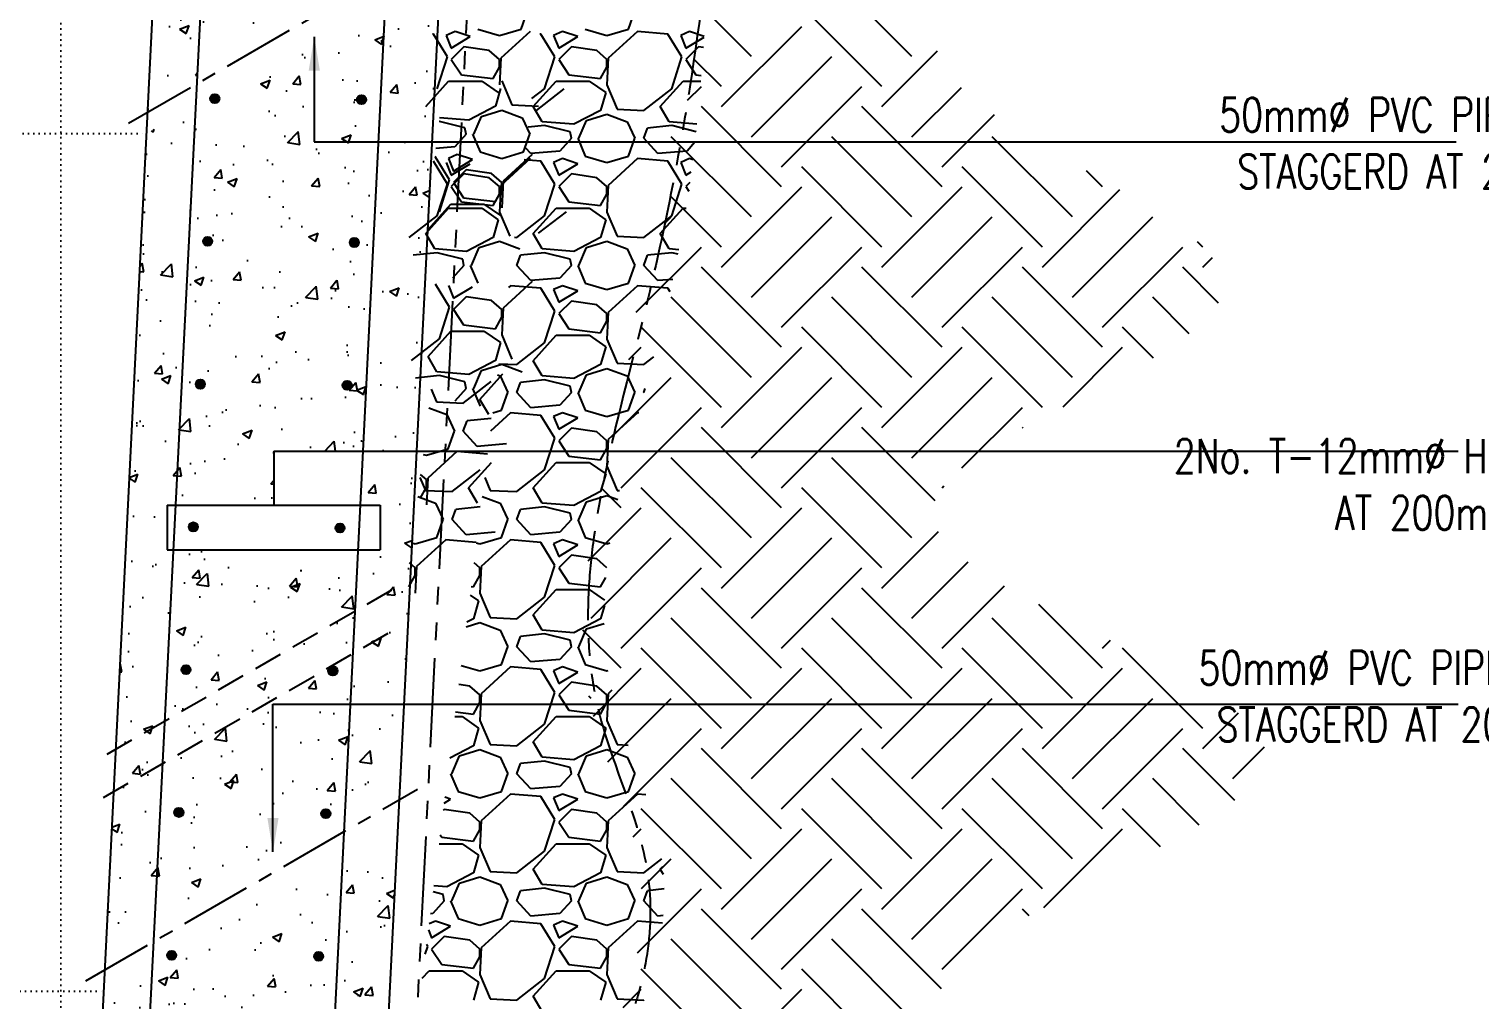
# Model space of a CAD drawing. Header units: millimetres. Extents: x -605628 to 223188, y -4937 to 493520.
# Drawn here: x -540946 to -538916, y 413670 to 415029 of the extents above; entities that cross this region are included whole.
import ezdxf

# ---------------------------------------------------------------- set-up
doc = ezdxf.new("R2010")
doc.units = ezdxf.units.MM
doc.header["$LTSCALE"] = 100
doc.header["$MEASUREMENT"] = 0
for name, pattern in [('CENTER', [2, 1.25, -0.25, 0.25, -0.25]), ('DASHED', [0.75, 0.5, -0.25]), ('DOT', [0.25, 0, -0.25]), ('HIDDEN', [0.375, 0.25, -0.125]), ('PHANTOM', [2.5, 1.25, -0.25, 0.25, -0.25, 0.25, -0.25])]:
    doc.linetypes.add(name, pattern=pattern)
for name, color, linetype in [('Grid-line', 8, 'CENTER'), ('S-Dim', 1, 'Continuous'), ('S-Hatch', 8, 'Continuous'), ('S-Text', 2, 'Continuous'), ('ST-FOOTING', 4, 'HIDDEN'), ('ST-HATCH', 8, 'Continuous'), ('STL-OBJT', 4, 'Continuous'), ('VENT-PIPE', 8, 'Continuous')]:
    doc.layers.add(name, color=color, linetype=linetype)
doc.styles.add('SKEL 1_20xp', font='romans.shx', dxfattribs={"width": 0.75, "height": 47.6})
doc.dimstyles.new('SKEL 1_20xp', dxfattribs={"dimtxt": 47.6, "dimasz": 47.6, "dimexe": 12, "dimexo": 12, "dimgap": 15, "dimtad": 1, "dimdec": 0, "dimtxsty": 'SKEL 1_20xp', "dimcen": 4, "dimdle": 1, "dimclrd": 1, "dimclre": 1, "dimclrt": 2, "dimadec": 0, "dimazin": 0, "dimtfac": 1, "dimtdec": 0, "dimtix": 1, "dimtmove": 0, "dimatfit": 3, "dimfxl": 1.25, "dimarcsym": 0})
pattern_1 = [(50, (-126400.82, -8102.04), (136.279435, -11.922906), [14.25, -156.75]), (355, (-126400.82, -8102.04), (-26.362753, 142.916505), [11.4, -125.4]), (100.451444, (-126389.46, -8103.03), (109.91668, 130.993598), [12.110636, -133.217]), (46.1842, (-126400.82, -8064.04), (202.775853, -31.448663), [21.375, -235.125]), (96.635635, (-126383.92, -8066.66), (177.58577, 185.082534), [18.165965, -199.825614]), (351.184164, (-126400.82, -8064.04), (177.58577, 185.082534), [17.1, -188.1]), (21, (-126381.82, -8073.54), (113.41234, -76.49759), [14.25, -156.75]), (326, (-126381.82, -8073.54), (46.229913, 137.77851), [11.4, -125.4]), (71.451445, (-126372.37, -8079.91), (159.642252, 61.28092), [12.110636, -133.217]), (37.5, (-126400.82, -8102.037), (2.3103725, 63.2498322), [0, -123.88, 0, -127.3, 0, -125.875]), (7.5, (-126400.82, -8102.04), (49.983212, 74.938225), [0, -72.58, 0, -121.03, 0, -47.975]), (327.5, (-126443.19, -8102.037), (101.426263, -4.2854256), [0, -47.5, 0, -148.2, 0, -196.65]), (317.5, (-126462.19, -8102.04), (110.805372, 19.019947), [0, -61.75, 0, -98.42, 0, -139.65])]

msp = doc.modelspace()

# ---------------------------------------------------------------- hatches: boundary and pattern name
h = msp.add_hatch()
h.set_pattern_fill('AR-CONC', color=8, scale=19)
h.set_pattern_definition(pattern_1)
h.paths.add_polyline_path([(-540167.8, 415898.7, -1.025296), (-540155, 415898.4), (-540153.1, 415908.3), (-540178.3, 415404.4), (-540444.1, 415138.6), (-540444.3, 415135.2), (-540367, 415179.8), (-540144, 415412.3), (-540118, 415932.8), (-540429.3, 415932.8), (-540451.8, 415482.8), (-540751.9, 415482.8), (-540780.4, 414912.2), (-540711.7, 414951.9), (-540689.5, 415392.1, -0.409103), (-540673.5, 415407.8), (-540415.1, 415407.8), (-540395.2, 415908.5, -0.227758), (-540376.7, 415914.2), (-540383.3, 415914.2, 0.150586), (-540395.2, 415908.5), (-540394.3, 415898.5, -0.980338), (-540381.5, 415898.2, -1.020056), (-540394.3, 415898.5), (-540399.5, 415766.5, -0.978997), (-540386.7, 415766.2, -1.020056), (-540399.5, 415766.5), (-540404.8, 415634.5, -0.978509), (-540392, 415634.2, -1.020056), (-540404.8, 415634.4), (-540410, 415502.5, -0.977461), (-540397.2, 415502.2, -1.020056), (-540410, 415502.4), (-540415.3, 415404.4), (-540415.1, 415407.8), (-540673.5, 415407.8, 0.409103), (-540689.5, 415392.1), (-540710.2, 414981.6), (-540444.3, 415135.2), (-540444.1, 415138.6), (-540178.3, 415404.4), (-540174.8, 415502.5, -0.975328), (-540187.6, 415502.8, -1.025296), (-540174.8, 415502.5), (-540168.2, 415634.4, -0.973704), (-540181, 415634.8, -1.025296), (-540168.2, 415634.5), (-540161.6, 415766.4, -0.972922), (-540174.4, 415766.7, -1.025296), (-540161.6, 415766.4), (-540155, 415898.3, -0.970691)])
h.paths.add_polyline_path([(-540211.6, 415381.9, -1), (-540224.4, 415381.9, -1)], flags=16)
h.paths.add_polyline_path([(-540451.9, 415376.1, -1), (-540464.7, 415376.1, -1)], flags=16)
h.paths.add_polyline_path([(-540454.7, 415329.3, -1), (-540467.5, 415329.3, -1)], flags=16)
h.paths.add_polyline_path([(-540294.3, 415303.9, -1), (-540307.1, 415303.9, -1)], flags=16)
h.paths.add_polyline_path([(-540655.7, 415383.7, -1), (-540668.5, 415383.7, -1)], flags=16)
h.paths.add_polyline_path([(-540659.7, 415330.9, -1), (-540672.5, 415330.9, -1)], flags=16)
h.paths.add_polyline_path([(-540387.1, 415208.5, -1), (-540399.9, 415208.5, -1)], flags=16)
h.paths.add_polyline_path([(-540464.7, 415129.6, -1), (-540477.5, 415129.6, -1)], flags=16)
h.paths.add_polyline_path([(-540669.8, 415131.2, -1), (-540682.6, 415131.2, -1)], flags=16)
h = msp.add_hatch()
h.set_pattern_fill('AR-CONC', color=8, scale=19)
h.set_pattern_definition(pattern_1)
h.paths.add_polyline_path([(-540447.3, 415075.7), (-540686.1, 414937.8, -0.407462), (-540679.9, 414931.4, -1.287755), (-540691.9, 414934.5), (-540713.2, 414922.2), (-540741.4, 414362.6), (-540603.9, 414362.6), (-540603.9, 414438.2), (-540479.1, 414438.2)])
h.paths.add_polyline_path([(-540702.7, 414731.7, -1), (-540689.9, 414731.7, -1)], flags=16)
h.paths.add_polyline_path([(-540484.7, 414730.1, -1), (-540497.5, 414730.1, -1)], flags=16)
h.paths.add_polyline_path([(-540700, 414531.9, -1), (-540712.8, 414531.9, -1)], flags=16)
h.paths.add_polyline_path([(-540494.7, 414530.3, -1), (-540507.5, 414530.3, -1)], flags=16)
h.paths.add_polyline_path([(-540487.5, 414929.8, -1), (-540474.7, 414929.8, -1)], flags=16)
h.paths.add_polyline_path([(-540369.9, 415120.3), (-540447.3, 415075.7), (-540479.1, 414438.2), (-540404, 414438.2)])
h = msp.add_hatch()
h.set_pattern_fill('AR-CONC', color=8, scale=19)
h.set_pattern_definition(pattern_1)
h.paths.add_polyline_path([(-540507.3, 413876), (-540744.6, 413739, -0.322065), (-540740.2, 413732.9, -1.104856), (-540752.9, 413734.2), (-540773.6, 413722.2), (-540822.8, 412745.2), (-540563.8, 412745.2)])
h.paths.add_polyline_path([(-540567.4, 413331.8, -1), (-540554.6, 413331.8, -1)], flags=16)
h.paths.add_polyline_path([(-540564.6, 413132.1, -1), (-540577.4, 413132.1, -1)], flags=16)
h.paths.add_polyline_path([(-540773.1, 413333.4, -1), (-540760.3, 413333.4, -1)], flags=16)
h.paths.add_polyline_path([(-540770.4, 413133.7, -1), (-540783.2, 413133.7, -1)], flags=16)
h.paths.add_polyline_path([(-540557.4, 413531.6, -1), (-540544.6, 413531.6, -1)], flags=16)
h.paths.add_polyline_path([(-540574.6, 412932.3, -1), (-540587.4, 412932.3, -1)], flags=16)
h.paths.add_polyline_path([(-540763.1, 413533.2, -1), (-540750.3, 413533.2, -1)], flags=16)
h.paths.add_polyline_path([(-540780.4, 412933.9, -1), (-540793.2, 412933.9, -1)], flags=16)
h.paths.add_polyline_path([(-540547.4, 413731.3, -1), (-540534.6, 413731.3, -1)], flags=16)
h.paths.add_polyline_path([(-540773.6, 413722.2), (-540841.9, 413682.8), (-540888.7, 412745.2), (-540822.8, 412745.2)])
h.paths.add_polyline_path([(-540429.9, 413920.7), (-540507.3, 413876), (-540563.8, 412745.2), (-540576.9, 412482.8), (-540501.8, 412482.8)])
h.paths.add_polyline_path([(-540770.6, 413781.7), (-540838.9, 413742.3), (-540781.9, 414882.5), (-540713.2, 414922.2)])
h.paths.add_polyline_path([(-540486, 414300.3), (-540744.5, 414300.3), (-540770.6, 413781.7), (-540504.3, 413935.5)])
h.paths.add_polyline_path([(-540732.9, 414132.4, -1), (-540720.1, 414132.4, -1)], flags=16)
h.paths.add_polyline_path([(-540730.1, 413932.7, -1), (-540742.9, 413932.7, -1)], flags=16)
h.paths.add_polyline_path([(-540527.5, 414130.8, -1), (-540514.7, 414130.8, -1)], flags=16)
h.paths.add_polyline_path([(-540524.6, 413931.1, -1), (-540537.4, 413931.1, -1)], flags=16)
h.paths.add_polyline_path([(-540404, 414438.2), (-540479.1, 414438.2), (-540482.9, 414362.6), (-540454.7, 414362.6), (-540454.7, 414300.3), (-540486, 414300.3), (-540504.3, 413935.5), (-540427, 413980.1)])
at = {"layer": 'STL-OBJT'}
h = msp.add_hatch(color=3, dxfattribs=at)
h.dxf.hatch_style = 1
h.paths.add_polyline_path([(-540692.6, 414931.2, 1), (-540679.9, 414931.6, 1)])
h = msp.add_hatch(color=3, dxfattribs=at)
h.dxf.hatch_style = 1
h.paths.add_polyline_path([(-540487.5, 414929.8, 1), (-540474.7, 414929.8, 1)])
h = msp.add_hatch(color=3, dxfattribs=at)
h.dxf.hatch_style = 1
h.paths.add_polyline_path([(-540702.7, 414731.5, 1), (-540689.9, 414731.9, 1)])
h = msp.add_hatch(color=3, dxfattribs=at)
h.dxf.hatch_style = 1
h.paths.add_polyline_path([(-540497.5, 414730.1, 1), (-540484.7, 414730.1, 1)])
h = msp.add_hatch(color=3, dxfattribs=at)
h.dxf.hatch_style = 1
h.paths.add_polyline_path([(-540712.8, 414531.7, 1), (-540700, 414532.1, 1)])
h = msp.add_hatch(color=3, dxfattribs=at)
h.dxf.hatch_style = 1
h.paths.add_polyline_path([(-540507.5, 414530.3, 1), (-540494.7, 414530.3, 1)])
h = msp.add_hatch(color=3, dxfattribs=at)
h.dxf.hatch_style = 1
h.paths.add_polyline_path([(-540722.8, 414332, 1), (-540710, 414332.4, 1)])
h = msp.add_hatch(color=3, dxfattribs=at)
h.dxf.hatch_style = 1
h.paths.add_polyline_path([(-540517.5, 414330.6, 1), (-540504.7, 414330.6, 1)])
h = msp.add_hatch(color=3, dxfattribs=at)
h.dxf.hatch_style = 1
h.paths.add_polyline_path([(-540732.9, 414132.2, 1), (-540720.1, 414132.6, 1)])
h = msp.add_hatch(color=3, dxfattribs=at)
h.dxf.hatch_style = 1
h.paths.add_polyline_path([(-540527.5, 414130.8, 1), (-540514.7, 414130.8, 1)])
h = msp.add_hatch(color=3, dxfattribs=at)
h.dxf.hatch_style = 1
h.paths.add_polyline_path([(-540742.9, 413932.5, 1), (-540730.1, 413932.9, 1)])
h = msp.add_hatch(color=3, dxfattribs=at)
h.dxf.hatch_style = 1
h.paths.add_polyline_path([(-540537.4, 413931.1, 1), (-540524.6, 413931.1, 1)])
h = msp.add_hatch(color=3, dxfattribs=at)
h.dxf.hatch_style = 1
h.paths.add_polyline_path([(-540753, 413732.7, 1), (-540740.2, 413733.1, 1)])
h = msp.add_hatch(color=3, dxfattribs=at)
h.dxf.hatch_style = 1
h.paths.add_polyline_path([(-540547.4, 413731.3, 1), (-540534.6, 413731.3, 1)])

# ---------------------------------------------------------------- linework, layer by layer
at = {"color": 5, "linetype": 'PHANTOM'}
msp.add_line((-540328.8, 415147.4), (-540462, 412482.8), dxfattribs=at)
at = {"color": 4, "linetype": 'PHANTOM'}
msp.add_open_spline([(-539951.3, 415808.3), (-539961.8, 415559.7), (-539981.8, 415192.2), (-540063.1, 414649.6), (-540222, 414173.4), (-540020.2, 413785.9), (-540176.4, 413442.5), (-540385, 413344.3), (-540460.5, 413308.8)], degree=3, knots=[200.448226, 200.448226, 200.448226, 200.448226, 719.987457, 1298.552421, 1874.809812, 2113.065068, 2552.729702, 2801.920053, 2801.920053, 2801.920053, 2801.920053], dxfattribs=at)
at = {"layer": 'Grid-line', "ltscale": 0.8}
for p, q in [((-540806.9, 414896.9), (-540342.8, 415164.9)), ((-540866.9, 413697.2), (-540402.8, 413965.2))]:
    msp.add_line(p, q, dxfattribs=at)
at = {"layer": 'S-Hatch'}
for p, q in [((-539710.9, 414990.3), (-539823.1, 415102.5)), ((-540257.7, 415028.7), (-540248.8, 415053.6)), ((-540107.4, 415028.7), (-540098.5, 415053.6)), ((-539935.4, 414990.3), (-540005.7, 415060.6)), ((-539753, 414948.2), (-539865.2, 415060.4)), ((-540380.4, 415021.6), (-540381.8, 415021.7)), ((-540360.8, 414989.6), (-540380.4, 415021.6)), ((-540350.2, 415025.2), (-540362.6, 415019.8)), ((-540362.6, 415019.8), (-540355.5, 415002.1)), ((-540355.5, 415002.1), (-540328.8, 415018.1)), ((-540328.8, 415018.1), (-540350.2, 415025.2)), ((-540318.2, 415028.7), (-540287.9, 415019.8)), ((-540287.9, 415019.8), (-540257.7, 415028.7)), ((-540245.3, 415025.2), (-540286.2, 414987.8)), ((-540230.1, 415021.6), (-540231.4, 415021.7)), ((-540210.5, 414989.6), (-540230.1, 415021.6)), ((-540199.9, 415025.2), (-540212.3, 415019.8)), ((-540212.3, 415019.8), (-540205.2, 415002.1)), ((-540205.2, 415002.1), (-540178.5, 415018.1)), ((-540178.5, 415018.1), (-540199.9, 415025.2)), ((-540167.9, 415028.7), (-540137.6, 415019.8)), ((-540137.6, 415019.8), (-540107.4, 415028.7)), ((-540095, 415025.2), (-540135.9, 414987.8)), ((-540052.3, 415021.6), (-540095, 415025.2)), ((-540032.7, 414989.6), (-540052.3, 415021.6)), ((-540022.1, 415025.2), (-540034.5, 415019.8)), ((-540034.5, 415019.8), (-540027.4, 415002.1)), ((-540027.4, 415002.1), (-540001.7, 415017.5)), ((-540001.6, 415018.4), (-540022.1, 415025.2)), ((-539977.5, 414920.1), (-539865.2, 415032.4)), ((-540337.7, 415003.8), (-540355.5, 414986.1)), ((-540302.2, 414998.5), (-540337.7, 415003.8)), ((-540287.9, 414986.1), (-540302.2, 414998.5)), ((-540187.4, 415003.8), (-540205.2, 414986.1)), ((-540151.9, 414998.5), (-540187.4, 415003.8)), ((-540137.6, 414986.1), (-540151.9, 414998.5)), ((-540009.6, 415003.8), (-540027.4, 414986.1)), ((-540002.7, 415002.8), (-540009.6, 415003.8)), ((-539753, 414920.1), (-539675.1, 414998)), ((-540375.1, 414945.2), (-540360.8, 414989.6)), ((-540355.5, 414986.1), (-540341.3, 414964.7)), ((-540296.8, 414959.4), (-540287.9, 414975.4)), ((-540286.2, 414987.8), (-540287.9, 414950.5)), ((-540287.9, 414975.4), (-540287.9, 414986.1)), ((-540224.8, 414945.2), (-540210.5, 414989.6)), ((-540205.2, 414986.1), (-540191, 414964.7)), ((-540146.5, 414959.4), (-540137.6, 414975.4)), ((-540135.9, 414987.8), (-540137.6, 414950.5)), ((-540137.6, 414975.4), (-540137.6, 414986.1)), ((-540047, 414945.2), (-540032.7, 414989.6)), ((-540027.4, 414986.1), (-540013.2, 414964.7)), ((-539977.5, 414948.2), (-540015.9, 414986.6)), ((-539935.4, 414878), (-539823.1, 414990.3)), ((-540391.1, 414920.3), (-540359.1, 414955.8)), ((-540359.1, 414955.8), (-540312.8, 414955.8)), ((-540341.3, 414964.7), (-540296.8, 414959.4)), ((-540312.8, 414955.8), (-540289.7, 414939.8)), ((-540284.8, 414956.3), (-540270.6, 414922.5)), ((-540240.8, 414920.3), (-540208.8, 414955.8)), ((-540208.8, 414955.8), (-540162.5, 414955.8)), ((-540191, 414964.7), (-540146.5, 414959.4)), ((-540162.5, 414955.8), (-540139.4, 414939.8)), ((-540063, 414920.3), (-540031, 414955.8)), ((-540031, 414955.8), (-540006.4, 414955.8)), ((-540013.2, 414964.7), (-540005.7, 414963.8)), ((-540286.6, 414945.6), (-540293.7, 414920.7)), ((-540242.7, 414931.3), (-540224.8, 414945.2)), ((-540236.4, 414914.9), (-540197.3, 414945.2)), ((-540139.4, 414939.8), (-540146.5, 414914.9)), ((-540137.6, 414950.5), (-540123.4, 414916.7)), ((-540086.1, 414914.9), (-540047, 414945.2)), ((-540024.8, 414929), (-540005.6, 414948.2)), ((-539893.3, 414835.9), (-539781, 414948.2)), ((-539710.9, 414878), (-539641.8, 414947.1)), ((-540293.7, 414920.7), (-540331, 414901.1)), ((-540313.3, 414906.5), (-540284.8, 414915.4)), ((-540284.8, 414915.4), (-540256.4, 414904.7)), ((-540270.6, 414922.5), (-540233.3, 414920.7)), ((-540228.3, 414898.9), (-540240.8, 414920.3)), ((-540146.5, 414914.9), (-540183.9, 414895.4)), ((-540123.4, 414916.7), (-540086.1, 414914.9)), ((-540050.5, 414898.9), (-540063, 414920.3)), ((-539893.3, 414807.9), (-540005.6, 414920.1)), ((-539668.8, 414807.9), (-539781, 414920.1)), ((-540371.9, 414899.4), (-540372.4, 414899.3)), ((-540336.4, 414890.5), (-540371.9, 414899.4)), ((-540331, 414901.1), (-540371.8, 414904.4)), ((-540323.9, 414881.6), (-540313.3, 414906.5)), ((-540256.4, 414904.7), (-540245.7, 414881.6)), ((-540224.8, 414893.6), (-540247.7, 414891.2)), ((-540183.9, 414895.4), (-540228.3, 414898.9)), ((-540189.2, 414884.7), (-540224.8, 414893.6)), ((-540176.8, 414875.8), (-540166.1, 414900.7)), ((-540166.1, 414900.7), (-540137.6, 414909.6)), ((-540137.6, 414909.6), (-540109.2, 414898.9)), ((-540109.2, 414898.9), (-540098.5, 414875.8)), ((-540047, 414893.6), (-540080.7, 414890)), ((-540011.9, 414895.8), (-540050.5, 414898.9)), ((-540013, 414885.1), (-540047, 414893.6)), ((-539668.8, 414835.9), (-539595.7, 414909)), ((-540334.6, 414881.6), (-540350.6, 414863.8)), ((-540334.6, 414881.6), (-540336.4, 414890.5)), ((-540325.7, 414881.6), (-540315, 414856.7)), ((-540254.6, 414856.7), (-540245.7, 414881.6)), ((-540187.4, 414875.8), (-540203.4, 414858)), ((-540187.4, 414875.8), (-540189.2, 414884.7)), ((-540178.5, 414875.8), (-540167.9, 414850.9)), ((-540107.4, 414850.9), (-540098.5, 414875.8)), ((-540086.1, 414875.8), (-540080.7, 414890)), ((-540066.5, 414854.5), (-540086.1, 414875.8)), ((-539935.4, 414765.8), (-540047.6, 414878)), ((-539710.9, 414765.8), (-539823.1, 414878)), ((-539486.4, 414765.8), (-539598.6, 414878)), ((-540350.6, 414863.8), (-540377.2, 414861.5)), ((-540347, 414853.1), (-540359.5, 414847.8)), ((-540325.7, 414846), (-540347, 414853.1)), ((-540315, 414856.7), (-540284.8, 414847.8)), ((-540284.8, 414847.8), (-540254.6, 414856.7)), ((-540242.1, 414853.1), (-540283, 414815.8)), ((-540244.3, 414854.5), (-540251.3, 414862.1)), ((-540203.4, 414858), (-540244.3, 414854.5)), ((-540167.9, 414850.9), (-540137.6, 414842)), ((-540137.6, 414842), (-540107.4, 414850.9)), ((-540083.5, 414870.3), (-540082.9, 414870.8)), ((-540025.6, 414858), (-540066.5, 414854.5)), ((-540014.6, 414870.2), (-540025.6, 414858)), ((-540360.8, 414811.8), (-540380.4, 414843.8)), ((-540377.3, 414849.6), (-540378.6, 414849.7)), ((-540357.7, 414817.6), (-540377.3, 414849.6)), ((-540362.6, 414842), (-540355.5, 414824.3)), ((-540359.5, 414847.8), (-540352.4, 414830)), ((-540355.5, 414824.3), (-540328.8, 414840.3)), ((-540352.4, 414830), (-540325.7, 414846)), ((-540334.6, 414831.8), (-540352.4, 414814)), ((-540299, 414826.5), (-540334.6, 414831.8)), ((-540245.3, 414847.4), (-540286.2, 414810)), ((-540230.1, 414843.8), (-540253.4, 414845.7)), ((-540210.5, 414811.8), (-540230.1, 414843.8)), ((-540199.9, 414847.4), (-540212.3, 414842)), ((-540212.3, 414842), (-540205.2, 414824.3)), ((-540205.2, 414824.3), (-540178.5, 414840.3)), ((-540178.5, 414840.3), (-540199.9, 414847.4)), ((-540095, 414847.4), (-540135.9, 414810)), ((-540052.3, 414843.8), (-540095, 414847.4)), ((-540032.7, 414811.8), (-540052.3, 414843.8)), ((-540022.1, 414847.4), (-540034.5, 414842)), ((-540034.5, 414842), (-540027.4, 414824.3)), ((-540017.5, 414845.8), (-540022.1, 414847.4)), ((-539753, 414723.7), (-539865.2, 414835.9)), ((-539528.5, 414723.7), (-539640.7, 414835.9)), ((-539444.3, 414807.9), (-539466.7, 414830.3)), ((-540375.1, 414767.4), (-540360.8, 414811.8)), ((-540371.9, 414773.1), (-540357.7, 414817.6)), ((-540337.7, 414826), (-540355.5, 414808.3)), ((-540352.4, 414814), (-540338.2, 414792.7)), ((-540302.2, 414820.7), (-540337.7, 414826)), ((-540287.9, 414808.3), (-540302.2, 414820.7)), ((-540284.8, 414814), (-540299, 414826.5)), ((-540286.2, 414810), (-540287.9, 414772.7)), ((-540283, 414815.8), (-540284.8, 414778.5)), ((-540284.8, 414803.3), (-540284.8, 414814)), ((-540224.8, 414767.4), (-540210.5, 414811.8)), ((-540187.4, 414826), (-540205.2, 414808.3)), ((-540151.9, 414820.7), (-540187.4, 414826)), ((-540137.6, 414808.3), (-540151.9, 414820.7)), ((-540135.9, 414810), (-540137.6, 414772.7)), ((-540047, 414767.4), (-540032.7, 414811.8)), ((-540027.4, 414824.3), (-540019.6, 414828.9)), ((-540021.6, 414814), (-540027.4, 414808.3)), ((-540355.5, 414808.3), (-540341.3, 414786.9)), ((-540338.2, 414792.7), (-540293.7, 414787.3)), ((-540296.8, 414781.6), (-540287.9, 414797.6)), ((-540293.7, 414787.3), (-540284.8, 414803.3)), ((-540287.9, 414797.6), (-540287.9, 414808.3)), ((-540205.2, 414808.3), (-540191, 414786.9)), ((-540146.5, 414781.6), (-540137.6, 414797.6)), ((-540137.6, 414797.6), (-540137.6, 414808.3)), ((-539977.5, 414723.7), (-540048.8, 414795)), ((-540027.4, 414808.3), (-540023.3, 414802.1)), ((-539977.5, 414695.6), (-539865.2, 414807.9)), ((-539753, 414695.6), (-539640.7, 414807.9)), ((-539528.5, 414695.6), (-539420.1, 414804)), ((-540391.1, 414742.5), (-540359.1, 414778)), ((-540387.9, 414748.2), (-540355.9, 414783.8)), ((-540359.1, 414778), (-540312.8, 414778)), ((-540355.9, 414783.8), (-540309.7, 414783.8)), ((-540341.3, 414786.9), (-540296.8, 414781.6)), ((-540312.8, 414778), (-540289.7, 414762)), ((-540309.7, 414783.8), (-540286.6, 414767.8)), ((-540287.9, 414772.7), (-540273.7, 414738.9)), ((-540240.8, 414742.5), (-540208.8, 414778)), ((-540233.3, 414742.9), (-540194.1, 414773.1)), ((-540208.8, 414778), (-540162.5, 414778)), ((-540191, 414786.9), (-540146.5, 414781.6)), ((-540162.5, 414778), (-540139.4, 414762)), ((-540137.6, 414772.7), (-540123.4, 414738.9)), ((-540063, 414742.5), (-540031, 414778)), ((-540031, 414778), (-540026.9, 414778)), ((-540414.2, 414737.1), (-540375.1, 414767.4)), ((-540289.7, 414762), (-540296.8, 414737.1)), ((-540263.9, 414737.1), (-540224.8, 414767.4)), ((-540139.4, 414762), (-540146.5, 414737.1)), ((-540086.1, 414737.1), (-540047, 414767.4)), ((-540056.6, 414756.9), (-540047.6, 414765.8)), ((-539935.4, 414653.5), (-539823.1, 414765.8)), ((-539710.9, 414653.5), (-539598.6, 414765.8)), ((-539486.4, 414653.5), (-539374.1, 414765.8)), ((-540378.6, 414721.1), (-540391.1, 414742.5)), ((-540296.8, 414737.1), (-540334.2, 414717.6)), ((-540316.4, 414722.9), (-540287.9, 414731.8)), ((-540287.9, 414731.8), (-540259.5, 414721.1)), ((-540266.9, 414737.3), (-540263.9, 414737.1)), ((-540228.3, 414721.1), (-540240.8, 414742.5)), ((-540146.5, 414737.1), (-540183.9, 414717.6)), ((-540166.1, 414722.9), (-540137.6, 414731.8)), ((-540137.6, 414731.8), (-540109.2, 414721.1)), ((-540123.4, 414738.9), (-540086.1, 414737.1)), ((-540050.5, 414721.1), (-540063, 414742.5)), ((-539304, 414723.7), (-539311.3, 414731.1)), ((-540375.1, 414715.8), (-540408.8, 414712.2)), ((-540334.2, 414717.6), (-540378.6, 414721.1)), ((-540339.5, 414706.9), (-540375.1, 414715.8)), ((-540327.1, 414698), (-540316.4, 414722.9)), ((-540263.9, 414698), (-540258.5, 414712.2)), ((-540224.8, 414715.8), (-540258.5, 414712.2)), ((-540183.9, 414717.6), (-540228.3, 414721.1)), ((-540189.2, 414706.9), (-540224.8, 414715.8)), ((-540176.8, 414698), (-540166.1, 414722.9)), ((-540109.2, 414721.1), (-540098.5, 414698)), ((-540096.7, 414632.5), (-540005.6, 414723.7)), ((-540086.1, 414698), (-540080.7, 414712.2)), ((-540047, 414715.8), (-540080.7, 414712.2)), ((-540036.9, 414720), (-540050.5, 414721.1)), ((-540038.1, 414713.6), (-540047, 414715.8)), ((-539893.3, 414611.4), (-539781, 414723.7)), ((-539668.8, 414611.4), (-539556.5, 414723.7)), ((-539444.3, 414611.4), (-539332, 414723.7)), ((-539304, 414695.6), (-539290.4, 414709.2)), ((-540337.7, 414698), (-540353.7, 414680.2)), ((-540337.7, 414698), (-540339.5, 414706.9)), ((-540328.8, 414698), (-540318.2, 414673.1)), ((-540244.3, 414676.7), (-540263.9, 414698)), ((-540187.4, 414698), (-540203.4, 414680.2)), ((-540187.4, 414698), (-540189.2, 414706.9)), ((-540178.5, 414698), (-540167.9, 414673.1)), ((-540107.4, 414673.1), (-540098.5, 414698)), ((-540066.5, 414676.7), (-540086.1, 414698)), ((-539893.3, 414583.4), (-540005.6, 414695.6)), ((-539668.8, 414583.4), (-539781, 414695.6)), ((-539444.3, 414583.4), (-539556.5, 414695.6)), ((-539281.9, 414645.4), (-539332, 414695.6)), ((-540357.7, 414639.8), (-540377.3, 414671.8)), ((-540359.5, 414670), (-540352.4, 414652.2)), ((-540352.4, 414652.2), (-540325.7, 414668.2)), ((-540242.1, 414675.3), (-540283, 414638)), ((-540272.8, 414669.6), (-540275.6, 414666.9)), ((-540230.1, 414666), (-540272.8, 414669.6)), ((-540203.4, 414680.2), (-540244.3, 414676.7)), ((-540199.9, 414669.6), (-540212.3, 414664.2)), ((-540178.5, 414662.5), (-540199.9, 414669.6)), ((-540167.9, 414673.1), (-540137.6, 414664.2)), ((-540137.6, 414664.2), (-540107.4, 414673.1)), ((-540095, 414669.6), (-540135.9, 414632.2)), ((-540052.3, 414666), (-540095, 414669.6)), ((-540045.3, 414678.5), (-540066.5, 414676.7)), ((-540334.6, 414654), (-540352.4, 414636.2)), ((-540299, 414648.7), (-540334.6, 414654)), ((-540284.8, 414636.2), (-540299, 414648.7)), ((-540210.5, 414634), (-540230.1, 414666)), ((-540212.3, 414664.2), (-540205.2, 414646.5)), ((-540205.2, 414646.5), (-540178.5, 414662.5)), ((-540187.4, 414648.2), (-540205.2, 414630.5)), ((-540151.9, 414642.9), (-540187.4, 414648.2)), ((-540049.2, 414661), (-540052.3, 414666)), ((-539935.4, 414541.3), (-540047.6, 414653.5)), ((-539710.9, 414541.3), (-539823.1, 414653.5)), ((-539486.4, 414541.3), (-539598.6, 414653.5)), ((-539322.9, 414602.3), (-539374.1, 414653.5)), ((-540371.9, 414595.3), (-540357.7, 414639.8)), ((-540352.4, 414636.2), (-540338.2, 414614.9)), ((-540283, 414638), (-540284.8, 414600.7)), ((-540284.8, 414625.5), (-540284.8, 414636.2)), ((-540224.8, 414589.6), (-540210.5, 414634)), ((-540205.2, 414630.5), (-540191, 414609.1)), ((-540137.6, 414630.5), (-540151.9, 414642.9)), ((-540135.9, 414632.2), (-540137.6, 414594.9)), ((-540137.6, 414619.8), (-540137.6, 414630.5)), ((-540338.2, 414614.9), (-540293.7, 414609.5)), ((-540293.7, 414609.5), (-540284.8, 414625.5)), ((-540191, 414609.1), (-540146.5, 414603.8)), ((-540146.5, 414603.8), (-540137.6, 414619.8)), ((-539977.5, 414499.2), (-540089.7, 414611.4)), ((-539753, 414499.2), (-539865.2, 414611.4)), ((-539528.5, 414499.2), (-539640.7, 414611.4)), ((-539373.2, 414568.4), (-539416.2, 414611.4)), ((-540411.1, 414565.1), (-540371.9, 414595.3)), ((-540387.9, 414570.4), (-540355.9, 414606)), ((-540355.9, 414606), (-540309.7, 414606)), ((-540309.7, 414606), (-540286.6, 414590)), ((-540286.6, 414590), (-540293.7, 414565.1)), ((-540284.8, 414600.7), (-540270.6, 414566.9)), ((-540263.9, 414559.3), (-540224.8, 414589.6)), ((-540240.8, 414564.7), (-540208.8, 414600.2)), ((-540208.8, 414600.2), (-540162.5, 414600.2)), ((-540162.5, 414600.2), (-540139.4, 414584.2)), ((-540137.6, 414594.9), (-540123.4, 414561.1)), ((-540375.5, 414549.1), (-540387.9, 414570.4)), ((-540139.4, 414584.2), (-540146.5, 414559.3)), ((-540106.9, 414566.2), (-540089.7, 414583.4)), ((-540086.1, 414559.3), (-540072, 414570.2)), ((-539977.5, 414471.1), (-539865.2, 414583.4)), ((-539753, 414471.1), (-539640.7, 414583.4)), ((-539499.4, 414500.1), (-539416.2, 414583.4)), ((-540331, 414545.5), (-540375.5, 414549.1)), ((-540293.7, 414565.1), (-540331, 414545.5)), ((-540323.9, 414526), (-540313.3, 414550.9)), ((-540315.5, 414510.6), (-540283.5, 414546.1)), ((-540313.3, 414550.9), (-540284.8, 414559.8)), ((-540288.9, 414560.5), (-540263.9, 414559.3)), ((-540284.8, 414559.8), (-540256.4, 414549.1)), ((-540228.3, 414543.3), (-540240.8, 414564.7)), ((-540146.5, 414559.3), (-540183.9, 414539.8)), ((-540166.1, 414545.1), (-540137.6, 414554)), ((-540137.6, 414554), (-540109.2, 414543.3)), ((-540123.4, 414561.1), (-540086.1, 414559.3)), ((-540371.9, 414543.8), (-540405.7, 414540.2)), ((-540336.4, 414534.9), (-540371.9, 414543.8)), ((-540334.6, 414526), (-540350.6, 414508.2)), ((-540338.6, 414505.3), (-540299.5, 414535.5)), ((-540334.6, 414526), (-540336.4, 414534.9)), ((-540325.7, 414526), (-540315, 414501.1)), ((-540290.8, 414544.8), (-540287, 414543.3)), ((-540287, 414543.3), (-540276.3, 414520.2)), ((-540263.9, 414520.2), (-540258.5, 414534.4)), ((-540224.8, 414538), (-540258.5, 414534.4)), ((-540183.9, 414539.8), (-540228.3, 414543.3)), ((-540189.2, 414529.1), (-540224.8, 414538)), ((-540187.4, 414520.2), (-540189.2, 414529.1)), ((-540176.8, 414520.2), (-540166.1, 414545.1)), ((-540129.2, 414459.8), (-540047.6, 414541.3)), ((-540109.2, 414543.3), (-540098.5, 414520.2)), ((-539935.4, 414429), (-539823.1, 414541.3)), ((-539710.9, 414429), (-539598.6, 414541.3)), ((-540383.4, 414524.9), (-540375.9, 414507)), ((-540375.9, 414507), (-540338.6, 414505.3)), ((-540303, 414489.3), (-540315.5, 414510.6)), ((-540285.2, 414495.3), (-540276.3, 414520.2)), ((-540244.3, 414498.9), (-540263.9, 414520.2)), ((-540187.4, 414520.2), (-540203.4, 414502.4)), ((-540178.5, 414520.2), (-540167.9, 414495.3)), ((-540107.4, 414495.3), (-540098.5, 414520.2)), ((-540086.1, 414520.2), (-540084, 414525.6)), ((-540085.6, 414519.7), (-540086.1, 414520.2)), ((-540386.7, 414498.6), (-540361.7, 414489.3)), ((-540361.7, 414489.3), (-540351, 414466.1)), ((-540272.8, 414491.8), (-540300.6, 414466.3)), ((-540297.5, 414491.7), (-540285.2, 414495.3)), ((-540230.1, 414488.2), (-540272.8, 414491.8)), ((-540203.4, 414502.4), (-540244.3, 414498.9)), ((-540210.5, 414456.2), (-540230.1, 414488.2)), ((-540199.9, 414491.8), (-540212.3, 414486.4)), ((-540212.3, 414486.4), (-540205.2, 414468.7)), ((-540178.5, 414484.7), (-540199.9, 414491.8)), ((-540167.9, 414495.3), (-540137.6, 414486.4)), ((-540137.6, 414486.4), (-540107.4, 414495.3)), ((-540095, 414491.8), (-540135.9, 414454.4)), ((-540117.8, 414386.9), (-540005.6, 414499.2)), ((-540093.2, 414491.6), (-540095, 414491.8)), ((-539893.3, 414386.9), (-539781, 414499.2)), ((-539641, 414414.7), (-539556.5, 414499.2)), ((-540359.9, 414441.2), (-540351, 414466.1)), ((-540338.6, 414466.1), (-540333.3, 414480.4)), ((-540319, 414444.8), (-540338.6, 414466.1)), ((-540299.5, 414483.9), (-540333.3, 414480.4)), ((-540205.2, 414468.7), (-540178.5, 414484.7)), ((-540187.4, 414470.4), (-540205.2, 414452.7)), ((-540151.9, 414465.1), (-540187.4, 414470.4)), ((-540137.6, 414452.7), (-540151.9, 414465.1)), ((-539893.3, 414358.9), (-540005.6, 414471.1)), ((-539678.4, 414368.5), (-539781, 414471.1)), ((-539555.5, 414470.1), (-539556.5, 414471.1)), ((-540278.1, 414448.4), (-540319, 414444.8)), ((-540224.8, 414411.8), (-540210.5, 414456.2)), ((-540205.2, 414452.7), (-540191, 414431.3)), ((-540135.9, 414454.4), (-540137.6, 414417.1)), ((-540137.6, 414442), (-540137.6, 414452.7)), ((-540394.8, 414433.7), (-540390.1, 414432.4)), ((-540390.1, 414432.4), (-540359.9, 414441.2)), ((-540347.5, 414437.7), (-540388.4, 414400.3)), ((-540304.8, 414434.1), (-540347.5, 414437.7)), ((-540191, 414431.3), (-540146.5, 414426)), ((-540146.5, 414426), (-540137.6, 414442)), ((-539935.4, 414316.8), (-540047.6, 414429)), ((-539710.9, 414316.8), (-539823.1, 414429)), ((-540390.1, 414398.6), (-540398.3, 414405.7)), ((-540354.3, 414381.5), (-540315.2, 414411.8)), ((-540331.2, 414386.9), (-540299.2, 414422.4)), ((-540263.9, 414381.5), (-540224.8, 414411.8)), ((-540240.8, 414386.9), (-540208.8, 414422.4)), ((-540208.8, 414422.4), (-540162.5, 414422.4)), ((-540162.5, 414422.4), (-540139.4, 414406.4)), ((-540139.4, 414406.4), (-540146.5, 414381.5)), ((-540137.6, 414417.1), (-540123.4, 414383.3)), ((-540399.2, 414401.2), (-540391.7, 414383.3)), ((-540399, 414371.9), (-540390.1, 414387.9)), ((-540388.4, 414400.4), (-540390.1, 414363)), ((-540390.1, 414387.9), (-540390.1, 414398.6)), ((-540318.8, 414365.5), (-540331.2, 414386.9)), ((-540308.7, 414401.2), (-540301.2, 414383.3)), ((-540228.3, 414365.5), (-540240.8, 414386.9)), ((-540117.8, 414358.9), (-540145.4, 414386.4)), ((-539977.5, 414274.7), (-540089.7, 414386.9)), ((-539753, 414274.7), (-539865.2, 414386.9)), ((-539668.8, 414386.9), (-539666.3, 414389.4)), ((-540402.4, 414374.9), (-540377.4, 414365.5)), ((-540391.7, 414383.3), (-540354.3, 414381.5)), ((-540377.4, 414365.5), (-540366.8, 414342.4)), ((-540312, 414374.9), (-540287, 414365.5)), ((-540301.2, 414383.3), (-540263.9, 414381.5)), ((-540287, 414365.5), (-540276.3, 414342.4)), ((-540183.9, 414362), (-540228.3, 414365.5)), ((-540146.5, 414381.5), (-540183.9, 414362)), ((-540176.8, 414342.4), (-540166.1, 414367.3)), ((-540166.1, 414367.3), (-540137.6, 414376.2)), ((-540137.6, 414376.2), (-540122.6, 414370.6)), ((-540123.4, 414383.3), (-540119.9, 414383.1)), ((-540354.3, 414342.4), (-540349, 414356.6)), ((-540315.2, 414360.2), (-540349, 414356.6)), ((-540263.9, 414342.4), (-540258.5, 414356.6)), ((-540224.8, 414360.2), (-540258.5, 414356.6)), ((-540189.2, 414351.3), (-540224.8, 414360.2)), ((-540187.4, 414342.4), (-540189.2, 414351.3)), ((-540163.8, 414284.8), (-540089.7, 414358.9)), ((-539977.5, 414246.6), (-539865.2, 414358.9)), ((-540375.6, 414317.5), (-540366.8, 414342.4)), ((-540334.8, 414321.1), (-540354.3, 414342.4)), ((-540293.9, 414324.6), (-540334.8, 414321.1)), ((-540285.2, 414317.5), (-540276.3, 414342.4)), ((-540244.3, 414321.1), (-540263.9, 414342.4)), ((-540203.4, 414324.6), (-540244.3, 414321.1)), ((-540187.4, 414342.4), (-540203.4, 414324.6)), ((-540178.5, 414342.4), (-540167.9, 414317.5)), ((-539753, 414246.6), (-539673.8, 414325.8)), ((-540410.5, 414310), (-540405.9, 414308.6)), ((-540405.9, 414308.6), (-540375.6, 414317.5)), ((-540363.2, 414314), (-540404.1, 414276.6)), ((-540320.5, 414310.4), (-540363.2, 414314)), ((-540320.1, 414310), (-540315.4, 414308.6)), ((-540315.4, 414308.6), (-540285.2, 414317.5)), ((-540272.8, 414314), (-540313.7, 414276.6)), ((-540230.1, 414310.4), (-540272.8, 414314)), ((-540210.5, 414278.4), (-540230.1, 414310.4)), ((-540199.9, 414314), (-540212.3, 414308.6)), ((-540212.3, 414308.6), (-540205.2, 414290.9)), ((-540205.2, 414290.9), (-540178.5, 414306.9)), ((-540178.5, 414306.9), (-540199.9, 414314)), ((-540167.9, 414317.5), (-540137.6, 414308.6)), ((-540159.9, 414204.5), (-540047.6, 414316.8)), ((-540137.6, 414308.6), (-540133.4, 414309.9)), ((-539935.4, 414204.5), (-539823.1, 414316.8)), ((-540187.4, 414292.6), (-540205.2, 414274.9)), ((-540151.9, 414287.3), (-540187.4, 414292.6)), ((-540137.8, 414275), (-540151.9, 414287.3)), ((-539710.9, 414204.5), (-539632.2, 414283.2)), ((-540414.8, 414248.2), (-540405.9, 414264.2)), ((-540405.9, 414274.9), (-540414, 414282)), ((-540404.1, 414276.6), (-540405.9, 414239.3)), ((-540405.9, 414264.2), (-540405.9, 414274.9)), ((-540324.3, 414248.2), (-540315.4, 414264.2)), ((-540315.4, 414274.9), (-540323.6, 414282)), ((-540313.7, 414276.6), (-540315.4, 414239.3)), ((-540315.4, 414264.2), (-540315.4, 414274.9)), ((-540224.8, 414234), (-540210.5, 414278.4)), ((-540205.2, 414274.9), (-540191, 414253.5)), ((-540117.8, 414162.4), (-540005.6, 414274.7)), ((-539893.3, 414162.4), (-539781, 414274.7)), ((-540327.7, 414248.6), (-540324.3, 414248.2)), ((-540240.8, 414209.1), (-540208.8, 414244.6)), ((-540208.8, 414244.6), (-540162.5, 414244.6)), ((-540191, 414253.5), (-540146.5, 414248.2)), ((-540162.5, 414244.6), (-540141.1, 414229.8)), ((-540146.5, 414248.2), (-540139.1, 414261.6)), ((-539893.3, 414134.4), (-540005.6, 414246.6)), ((-539668.8, 414134.4), (-539781, 414246.6)), ((-539668.8, 414162.4), (-539581.5, 414249.7)), ((-540329.2, 414236.9), (-540317.2, 414228.6)), ((-540317.2, 414228.6), (-540324.3, 414203.7)), ((-540315.4, 414239.3), (-540301.2, 414205.5)), ((-540263.9, 414203.7), (-540224.8, 414234)), ((-540141.3, 414222.1), (-540146.5, 414203.7)), ((-539444.3, 414134.4), (-539533.4, 414223.5)), ((-540324.3, 414203.7), (-540333.9, 414198.7)), ((-540301.2, 414205.5), (-540263.9, 414203.7)), ((-540228.3, 414187.7), (-540240.8, 414209.1)), ((-540146.5, 414203.7), (-540183.9, 414184.2)), ((-539935.4, 414092.3), (-540047.6, 414204.5)), ((-539710.9, 414092.3), (-539823.1, 414204.5)), ((-539486.4, 414092.3), (-539598.6, 414204.5)), ((-540334.7, 414192.4), (-540315.4, 414198.4)), ((-540315.4, 414198.4), (-540287, 414187.7)), ((-540287, 414187.7), (-540276.3, 414164.6)), ((-540224.8, 414182.4), (-540258.5, 414178.8)), ((-540183.9, 414184.2), (-540228.3, 414187.7)), ((-540189.2, 414173.5), (-540224.8, 414182.4)), ((-540176.8, 414164.6), (-540166.1, 414189.5)), ((-540117.8, 414134.4), (-540171.3, 414187.9)), ((-540166.1, 414189.5), (-540141.4, 414197.2)), ((-540285.2, 414139.7), (-540276.3, 414164.6)), ((-540263.9, 414164.6), (-540258.5, 414178.8)), ((-540244.3, 414143.3), (-540263.9, 414164.6)), ((-540187.4, 414164.6), (-540203.4, 414146.8)), ((-540187.4, 414164.6), (-540189.2, 414173.5)), ((-540178.5, 414164.6), (-540167.9, 414139.7)), ((-539977.5, 414050.2), (-540089.7, 414162.4)), ((-539753, 414050.2), (-539865.2, 414162.4)), ((-539528.5, 414050.2), (-539640.7, 414162.4)), ((-539444.3, 414162.4), (-539433, 414173.7)), ((-539304, 414050.2), (-539416.2, 414162.4)), ((-540203.4, 414146.8), (-540244.3, 414143.3)), ((-540341.4, 414138.5), (-540315.4, 414130.8)), ((-540315.4, 414130.8), (-540285.2, 414139.7)), ((-540272.8, 414136.2), (-540313.7, 414098.8)), ((-540230.1, 414132.6), (-540272.8, 414136.2)), ((-540210.5, 414100.6), (-540230.1, 414132.6)), ((-540199.9, 414136.2), (-540212.3, 414130.8)), ((-540212.3, 414130.8), (-540205.2, 414113.1)), ((-540205.2, 414113.1), (-540178.5, 414129.1)), ((-540178.5, 414129.1), (-540199.9, 414136.2)), ((-540167.9, 414139.7), (-540137.6, 414130.8)), ((-540156.5, 414067.6), (-540089.7, 414134.4)), ((-540137.6, 414130.8), (-540135.8, 414131.4)), ((-539977.5, 414022.1), (-539865.2, 414134.4)), ((-539753, 414022.1), (-539640.7, 414134.4)), ((-539528.5, 414022.1), (-539416.2, 414134.4)), ((-540329.7, 414109.5), (-540344.8, 414111.8)), ((-540315.4, 414097.1), (-540329.7, 414109.5)), ((-540224.8, 414056.2), (-540210.5, 414100.6)), ((-540187.4, 414114.8), (-540205.2, 414097.1)), ((-540151.9, 414109.5), (-540187.4, 414114.8)), ((-540137.6, 414097.1), (-540151.9, 414109.5)), ((-540130.6, 414103.6), (-540135.9, 414098.8)), ((-540324.3, 414070.4), (-540315.4, 414086.4)), ((-540313.7, 414098.8), (-540315.4, 414061.5)), ((-540315.4, 414086.4), (-540315.4, 414097.1)), ((-540205.2, 414097.1), (-540191, 414075.7)), ((-540159.9, 414092.3), (-540163, 414095.3)), ((-540146.5, 414070.4), (-540137.6, 414086.4)), ((-540135.9, 414098.8), (-540137.6, 414061.5)), ((-540137.6, 414086.4), (-540137.6, 414097.1)), ((-540136.2, 414003.7), (-540047.6, 414092.3)), ((-539935.4, 413980), (-539823.1, 414092.3)), ((-539710.9, 413980), (-539598.6, 414092.3)), ((-539486.4, 413980), (-539374.1, 414092.3)), ((-540350.4, 414066.8), (-540340.3, 414066.8)), ((-540349.5, 414073.4), (-540324.3, 414070.4)), ((-540340.3, 414066.8), (-540317.2, 414050.8)), ((-540315.4, 414061.5), (-540301.2, 414027.7)), ((-540240.8, 414031.3), (-540208.8, 414066.8)), ((-540208.8, 414066.8), (-540162.5, 414066.8)), ((-540191, 414075.7), (-540146.5, 414070.4)), ((-540162.5, 414066.8), (-540139.4, 414050.8)), ((-540137.6, 414061.5), (-540123.4, 414027.7)), ((-539304, 414022.1), (-539254, 414072.1)), ((-540317.2, 414050.8), (-540324.3, 414025.9)), ((-540263.9, 414025.9), (-540224.8, 414056.2)), ((-540139.4, 414050.8), (-540146.5, 414025.9)), ((-540114.2, 413941.6), (-540005.6, 414050.2)), ((-539893.3, 413937.9), (-539781, 414050.2)), ((-539668.8, 413937.9), (-539556.5, 414050.2)), ((-539444.3, 413937.9), (-539332, 414050.2)), ((-540324.3, 414025.9), (-540357.6, 414008.5)), ((-540343.9, 414011.7), (-540315.4, 414020.6)), ((-540315.4, 414020.6), (-540287, 414009.9)), ((-540301.2, 414027.7), (-540263.9, 414025.9)), ((-540228.3, 414009.9), (-540240.8, 414031.3)), ((-540146.5, 414025.9), (-540183.9, 414006.4)), ((-540166.1, 414011.7), (-540137.6, 414020.6)), ((-540137.6, 414020.6), (-540109.2, 414009.9)), ((-540123.4, 414027.7), (-540107.8, 414027)), ((-539893.3, 413909.9), (-540005.6, 414022.1)), ((-539668.8, 413909.9), (-539781, 414022.1)), ((-539444.3, 413909.9), (-539556.5, 414022.1)), ((-539259.2, 413949.3), (-539332, 414022.1)), ((-539261.9, 413980), (-539217.6, 414024.3)), ((-540354.6, 413986.8), (-540343.9, 414011.7)), ((-540287, 414009.9), (-540276.3, 413986.8)), ((-540263.9, 413986.8), (-540258.5, 414001)), ((-540224.8, 414004.6), (-540258.5, 414001)), ((-540183.9, 414006.4), (-540228.3, 414009.9)), ((-540189.2, 413995.7), (-540224.8, 414004.6)), ((-540176.8, 413986.8), (-540166.1, 414011.7)), ((-540109.2, 414009.9), (-540098.5, 413986.8)), ((-540356.3, 413986.8), (-540345.7, 413961.9)), ((-540285.2, 413961.9), (-540276.3, 413986.8)), ((-540244.3, 413965.5), (-540263.9, 413986.8)), ((-540187.4, 413986.8), (-540203.4, 413969)), ((-540187.4, 413986.8), (-540189.2, 413995.7)), ((-540178.5, 413986.8), (-540167.9, 413961.9)), ((-540107.4, 413961.9), (-540098.5, 413986.8)), ((-539935.4, 413867.8), (-540047.6, 413980)), ((-539710.9, 413867.8), (-539823.1, 413980)), ((-539486.4, 413867.8), (-539598.6, 413980)), ((-539309.2, 413915.1), (-539374.1, 413980)), ((-540345.7, 413961.9), (-540315.4, 413953)), ((-540315.4, 413953), (-540285.2, 413961.9)), ((-540272.8, 413958.4), (-540313.7, 413921)), ((-540230.1, 413954.8), (-540272.8, 413958.4)), ((-540203.4, 413969), (-540244.3, 413965.5)), ((-540199.9, 413958.4), (-540212.3, 413953)), ((-540178.5, 413951.3), (-540199.9, 413958.4)), ((-540167.9, 413961.9), (-540137.6, 413953)), ((-540137.6, 413953), (-540107.4, 413961.9)), ((-540095, 413958.4), (-540135.9, 413921)), ((-540083.2, 413957.4), (-540095, 413958.4)), ((-540365.4, 413945.8), (-540356.3, 413951.3)), ((-540356.3, 413951.3), (-540364.4, 413954)), ((-540210.5, 413922.8), (-540230.1, 413954.8)), ((-540212.3, 413953), (-540205.2, 413935.3)), ((-540205.2, 413935.3), (-540178.5, 413951.3)), ((-539977.5, 413825.7), (-540089.7, 413937.9)), ((-539753, 413825.7), (-539865.2, 413937.9)), ((-539528.5, 413825.7), (-539640.7, 413937.9)), ((-539363.1, 413884.8), (-539416.2, 413937.9)), ((-540365.2, 413937), (-540366.7, 413935.5)), ((-540329.7, 413931.7), (-540365.2, 413937)), ((-540315.4, 413919.3), (-540329.7, 413931.7)), ((-540313.7, 413921), (-540315.4, 413883.7)), ((-540315.4, 413908.6), (-540315.4, 413919.3)), ((-540224.8, 413878.4), (-540210.5, 413922.8)), ((-540187.4, 413937), (-540205.2, 413919.3)), ((-540205.2, 413919.3), (-540191, 413897.9)), ((-540151.9, 413931.7), (-540187.4, 413937)), ((-540137.6, 413919.3), (-540151.9, 413931.7)), ((-540135.9, 413921), (-540137.6, 413883.7)), ((-540137.6, 413908.6), (-540137.6, 413919.3)), ((-540371, 413901.2), (-540368.8, 413897.9)), ((-540368.8, 413897.9), (-540324.3, 413892.6)), ((-540324.3, 413892.6), (-540315.4, 413908.6)), ((-540191, 413897.9), (-540146.5, 413892.6)), ((-540146.5, 413892.6), (-540137.6, 413908.6)), ((-540101.1, 413898.4), (-540089.7, 413909.9)), ((-539977.5, 413797.6), (-539865.2, 413909.9)), ((-539753, 413797.6), (-539640.7, 413909.9)), ((-539526.6, 413799.5), (-539416.2, 413909.9)), ((-540372.5, 413889), (-540340.3, 413889)), ((-540340.3, 413889), (-540317.2, 413873)), ((-540315.4, 413883.7), (-540301.2, 413849.9)), ((-540263.9, 413848.1), (-540224.8, 413878.4)), ((-540240.8, 413853.5), (-540208.8, 413889)), ((-540208.8, 413889), (-540162.5, 413889)), ((-540162.5, 413889), (-540139.4, 413873)), ((-540137.6, 413883.7), (-540123.4, 413849.9)), ((-540317.2, 413873), (-540324.3, 413848.1)), ((-540139.4, 413873), (-540146.5, 413848.1)), ((-540089.2, 413826.2), (-540047.6, 413867.8)), ((-540086.1, 413848.1), (-540060.8, 413867.7)), ((-540063, 413853.5), (-540059.6, 413857.3)), ((-539935.4, 413755.5), (-539823.1, 413867.8)), ((-539710.9, 413755.5), (-539598.6, 413867.8)), ((-540324.3, 413848.1), (-540361.7, 413828.6)), ((-540343.9, 413833.9), (-540315.4, 413842.8)), ((-540315.4, 413842.8), (-540287, 413832.1)), ((-540301.2, 413849.9), (-540263.9, 413848.1)), ((-540228.3, 413832.1), (-540240.8, 413853.5)), ((-540146.5, 413848.1), (-540183.9, 413828.6)), ((-540166.1, 413833.9), (-540137.6, 413842.8)), ((-540137.6, 413842.8), (-540109.2, 413832.1)), ((-540123.4, 413849.9), (-540086.1, 413848.1)), ((-540058.6, 413845.9), (-540063, 413853.5)), ((-540367, 413817.9), (-540380.9, 413821.4)), ((-540361.7, 413828.6), (-540379.9, 413830)), ((-540365.2, 413809), (-540367, 413817.9)), ((-540354.6, 413809), (-540343.9, 413833.9)), ((-540287, 413832.1), (-540276.3, 413809)), ((-540263.9, 413809), (-540258.5, 413823.2)), ((-540224.8, 413826.8), (-540258.5, 413823.2)), ((-540183.9, 413828.6), (-540228.3, 413832.1)), ((-540189.2, 413817.9), (-540224.8, 413826.8)), ((-540187.4, 413809), (-540189.2, 413817.9)), ((-540176.8, 413809), (-540166.1, 413833.9)), ((-540109.2, 413832.1), (-540098.5, 413809)), ((-540094.7, 413736.5), (-540005.6, 413825.7)), ((-540086.1, 413809), (-540080.7, 413823.2)), ((-540057.7, 413825.7), (-540080.7, 413823.2)), ((-539893.3, 413713.4), (-539781, 413825.7)), ((-539668.8, 413713.4), (-539556.5, 413825.7)), ((-540365.2, 413809), (-540381.2, 413791.2)), ((-540356.3, 413809), (-540345.7, 413784.1)), ((-540285.2, 413784.1), (-540276.3, 413809)), ((-540244.3, 413787.7), (-540263.9, 413809)), ((-540187.4, 413809), (-540203.4, 413791.2)), ((-540178.5, 413809), (-540167.9, 413784.1)), ((-540107.4, 413784.1), (-540098.5, 413809)), ((-540066.5, 413787.7), (-540086.1, 413809)), ((-539893.3, 413685.3), (-540005.6, 413797.6)), ((-539669.5, 413686.1), (-539781, 413797.6)), ((-539546.9, 413787.9), (-539556.5, 413797.6)), ((-540377.7, 413780.6), (-540386.5, 413776.8)), ((-540381.2, 413791.2), (-540384.7, 413790.9)), ((-540356.3, 413773.5), (-540377.7, 413780.6)), ((-540345.7, 413784.1), (-540315.4, 413775.2)), ((-540315.4, 413775.2), (-540285.2, 413784.1)), ((-540272.8, 413780.6), (-540313.7, 413743.2)), ((-540230.1, 413777), (-540272.8, 413780.6)), ((-540203.4, 413791.2), (-540244.3, 413787.7)), ((-540210.5, 413745), (-540230.1, 413777)), ((-540199.9, 413780.6), (-540212.3, 413775.2)), ((-540212.3, 413775.2), (-540205.2, 413757.5)), ((-540178.5, 413773.5), (-540199.9, 413780.6)), ((-540167.9, 413784.1), (-540137.6, 413775.2)), ((-540137.6, 413775.2), (-540107.4, 413784.1)), ((-540095, 413780.6), (-540135.9, 413743.2)), ((-540060, 413777.7), (-540095, 413780.6)), ((-540059, 413788.3), (-540066.5, 413787.7)), ((-540387.5, 413768.7), (-540383, 413757.5)), ((-540383, 413757.5), (-540356.3, 413773.5)), ((-540365.2, 413759.2), (-540383, 413741.5)), ((-540329.7, 413753.9), (-540365.2, 413759.2)), ((-540205.2, 413757.5), (-540178.5, 413773.5)), ((-540187.4, 413759.2), (-540205.2, 413741.5)), ((-540151.9, 413753.9), (-540187.4, 413759.2)), ((-539935.4, 413643.2), (-540047.6, 413755.5)), ((-539710.9, 413643.2), (-539823.1, 413755.5)), ((-540391.8, 413734.2), (-540388.3, 413745)), ((-540388.3, 413745), (-540390.1, 413747.9)), ((-540383, 413741.5), (-540368.8, 413720.1)), ((-540315.4, 413741.5), (-540329.7, 413753.9)), ((-540313.7, 413743.2), (-540315.4, 413705.9)), ((-540315.4, 413730.8), (-540315.4, 413741.5)), ((-540224.8, 413700.6), (-540210.5, 413745)), ((-540205.2, 413741.5), (-540191, 413720.1)), ((-540137.6, 413741.5), (-540151.9, 413753.9)), ((-540135.9, 413743.2), (-540137.6, 413705.9)), ((-540137.6, 413730.8), (-540137.6, 413741.5)), ((-540368.8, 413720.1), (-540324.3, 413714.8)), ((-540324.3, 413714.8), (-540315.4, 413730.8)), ((-540191, 413720.1), (-540146.5, 413714.8)), ((-540146.5, 413714.8), (-540137.6, 413730.8)), ((-540396, 413700.8), (-540386.6, 413711.2)), ((-540386.6, 413711.2), (-540340.3, 413711.2)), ((-540340.3, 413711.2), (-540317.2, 413695.2)), ((-540317.2, 413695.2), (-540324.3, 413670.3)), ((-540315.4, 413705.9), (-540301.2, 413672.1)), ((-540263.9, 413670.3), (-540224.8, 413700.6)), ((-540240.8, 413675.7), (-540208.8, 413711.2)), ((-540208.8, 413711.2), (-540162.5, 413711.2)), ((-540162.5, 413711.2), (-540139.4, 413695.2)), ((-540139.4, 413695.2), (-540146.5, 413670.3)), ((-540137.6, 413705.9), (-540123.4, 413672.1)), ((-539977.5, 413601.2), (-540089.7, 413713.4)), ((-539753, 413601.2), (-539865.2, 413713.4)), ((-540228.3, 413654.3), (-540240.8, 413675.7)), ((-540115.1, 413660), (-540089.7, 413685.3)), ((-539977.5, 413573.1), (-539865.2, 413685.3)), ((-540301.2, 413672.1), (-540263.9, 413670.3)), ((-540123.4, 413672.1), (-540086.1, 413670.3)), ((-540086.1, 413670.3), (-540085.7, 413670.6))]:
    msp.add_line(p, q, dxfattribs=at)
at = {"layer": 'S-Text'}
for p, q in [((-540603.9, 414438.2), (-538946.8, 414438.2)), ((-540603.9, 414438.2), (-540603.9, 414362.6)), ((-540753, 414362.6), (-540454.7, 414362.6)), ((-540753, 414362.6), (-540753, 414300.3)), ((-540454.7, 414362.6), (-540454.7, 414300.3)), ((-540753, 414300.3), (-540454.7, 414300.3))]:
    msp.add_line(p, q, dxfattribs=at)
at = {"layer": 'ST-FOOTING', "color": 2, "linetype": 'Continuous'}
for p, q in [((-540751.9, 415482.8), (-540901.8, 412482.8)), ((-540367, 415179.8), (-540501.8, 412482.8))]:
    msp.add_line(p, q, dxfattribs=at)
at = {"layer": 'ST-FOOTING', "color": 2, "linetype": 'ByBlock'}
msp.add_circle((-539563.6, 427455.6), 66064.3, dxfattribs=at)
at = {"layer": 'ST-HATCH', "color": 1, "linetype": 'DOT', "ltscale": 0.3}
for p, q in [((-540901.8, 412482.8), (-540901.8, 416017)), ((-542056.6, 414882.5), (-540781.9, 414882.5)), ((-542052.9, 413682.8), (-540841.9, 413682.8))]:
    msp.add_line(p, q, dxfattribs=at)
at = {"layer": 'ST-HATCH', "color": 3}
for p, q in [((-540689.5, 415393.2), (-540850.4, 412197)), ((-540432.9, 415362.2), (-540589.5, 412231))]:
    msp.add_line(p, q, dxfattribs=at)
at = {"layer": 'STL-OBJT', "color": 3}
for centre in [(-540686.3, 414931.4), (-540481.1, 414929.8), (-540696.3, 414731.7), (-540491.1, 414730.1), (-540706.4, 414531.9), (-540501.1, 414530.3), (-540716.4, 414332.2), (-540511.1, 414330.6), (-540726.5, 414132.4), (-540521.1, 414130.8), (-540736.5, 413932.7), (-540531, 413931.1), (-540746.6, 413732.9), (-540541, 413731.3)]:
    msp.add_circle(centre, 6.4, dxfattribs=at)
at = {"layer": 'VENT-PIPE', "color": 1, "linetype": 'DASHED', "ltscale": 0.8}
for p, q in [((-540836.9, 414014.2), (-540427, 414250.8)), ((-540841.9, 413953.5), (-540430, 414191.3))]:
    msp.add_line(p, q, dxfattribs=at)

# ---------------------------------------------------------------- texts
at = {"layer": 'S-Text', "color": 5, "char_height": 47.6, "attachment_point": 5, "style": 'SKEL 1_20xp'}
for s, insert in [('\\A1;50mm∅ PVC PIPE WEEPHOLES\\PSTAGGERD AT 2000mm c/c.', (-538913.8, 414861.1)), ('\\A1;2No. T-12mm∅ HORIZONTAL BARS \\PAT 200mm c/c.', (-538924.7, 414383.7)), ('\\A1;50mm∅ PVC PIPE WEEPHOLES\\PSTAGGERD AT 2000mm c/c.', (-538942.7, 414087.5))]:
    msp.add_mtext(s, dxfattribs=dict(at, insert=insert))

# ---------------------------------------------------------------- leaders
at = {"layer": 'S-Dim'}
for points in [[(-540547.1, 415018), (-540547.1, 414870.8), (-538949.8, 414870.8)], [(-540604.9, 413877.4), (-540604.9, 414084.2), (-538946.8, 414084.2)]]:
    msp.add_leader(points, dimstyle='SKEL 1_20xp', dxfattribs=at)

doc.saveas('drawing.dxf')
